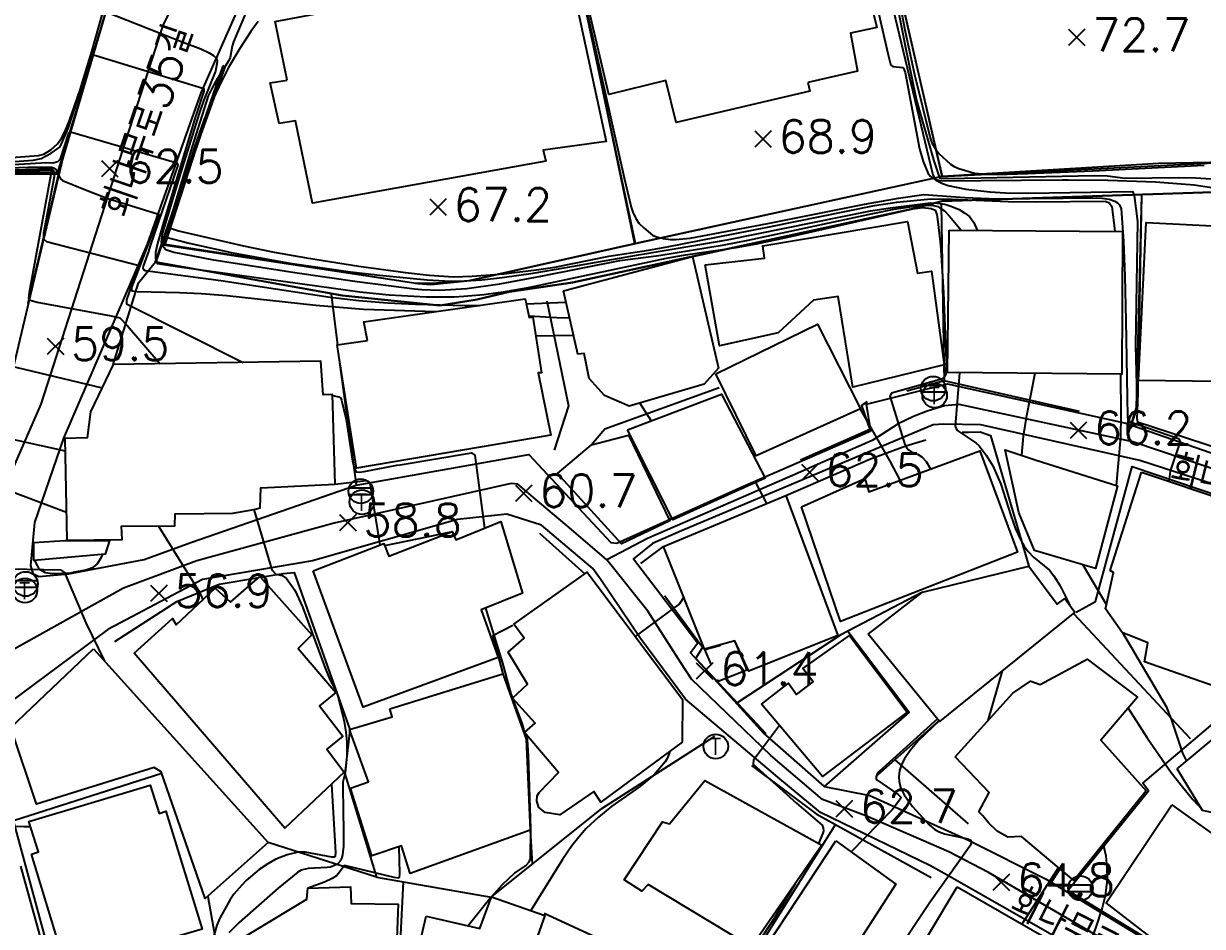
# Model space of a CAD drawing. Extents: x 199116 to 199565, y 548943 to 549516.
# Drawn here: x 199423.8 to 199495.7, y 549035.1 to 549090.2 of the extents above; entities that cross this region are included whole.
import ezdxf
from ezdxf.enums import TextEntityAlignment as Align

# ---------------------------------------------------------------- set-up
doc = ezdxf.new("R2010")
doc.units = 0
doc.header["$MEASUREMENT"] = 0
doc.linetypes.add('ANYANG3', pattern=[3, 2, -1])
for name, color, linetype in [('A0013114', 1, 'CONTINUOUS'), ('A0023210', 7, 'CONTINUOUS'), ('B0014112', 7, 'CONTINUOUS'), ('B0014116', 7, 'ANYANG3'), ('B0024121', 7, 'CONTINUOUS'), ('C0226232', 7, 'CONTINUOUS'), ('C0236241', 7, 'CONTINUOUS'), ('C0393323', 7, 'CONTINUOUS'), ('F0017111', 30, 'CONTINUOUS'), ('F0017114', 7, 'CONTINUOUS'), ('F0027132', 7, 'CONTINUOUS'), ('F0027217', 7, 'CONTINUOUS'), ('F0047224', 7, 'CONTINUOUS'), ('H0049111', 7, 'CONTINUOUS')]:
    doc.layers.add(name, color=color, linetype=linetype)
doc.styles.add('GHS', font='ROMANS', dxfattribs={"bigfont": 'NGSW.shx'})
doc.styles.add('HIST', font='romans.shx', dxfattribs={"bigfont": 'ngsw.shx'})

# ---------------------------------------------------------------- blocks, each defined once
blk = doc.blocks.new('F0027217')
at = {"layer": 'F0027217'}
for points in [[(0.5, 0.5), (-0.5, -0.5)], [(-0.5, 0.5), (0.5, -0.5)]]:
    blk.add_lwpolyline(points, dxfattribs=at)
blk = doc.blocks.new('C0236241')
at = {"layer": 'C0236241'}
blk.add_circle((0, 0), 0.75, dxfattribs=at)
at = {"layer": 'C0236241', "style": 'GHS'}
blk.add_text('T', height=1, dxfattribs=at).set_placement((-0.362, -0.524))
blk = doc.blocks.new('C0226232')
at = {"layer": 'C0226232'}
for points in [[(-0.72, 0.211), (0.72, 0.211)], [(-0.722, -0.202), (0.722, -0.202)]]:
    blk.add_lwpolyline(points, dxfattribs=at)
blk.add_circle((0, 0), 0.75, dxfattribs=at)

msp = doc.modelspace()

# ---------------------------------------------------------------- linework, layer by layer
at = {"layer": 'A0013114', "flags": 128}
for points in [[(199422.59, 549120.44), (199425.29, 549119.17), (199425.89, 549117.61), (199426.29, 549110.58), (199426.57, 549106.25), (199426.95, 549104.87), (199428.67, 549102.58), (199429.59, 549098.14), (199429.07, 549091.67), (199426.42, 549082.77), (199422.72, 549067.14)], [(199437.33, 549092.05), (199434.64, 549085.95), (199431.37, 549076.72), (199426.27, 549064.9), (199424.52, 549059.76), (199424.27, 549057.13), (199424.4, 549056.65), (199424.77, 549056.45), (199426.59, 549056.63), (199431.19, 549057.5), (199434.04, 549058.53), (199444.11, 549062.02), (199454.64, 549063.91), (199459.64, 549058.54), (199460, 549058.5), (199467.73, 549061.97), (199475.48, 549065.35), (199475.22, 549066.98), (199480.15, 549068.22), (199491.02, 549065.82), (199501.44, 549062.19)], [(199500.73, 549060.67), (199491.89, 549063.54), (199482.19, 549065.71), (199479.94, 549065.76), (199479.29, 549065.7), (199463.95, 549059.24), (199462.18, 549058.48), (199461.02, 549057.53), (199463.525, 549054.254), (199464.95, 549052.39), (199464.5, 549051.8), (199468.96, 549046.88), (199472.65, 549043.65), (199475.43, 549043.11), (199481.483, 549040.355), (199486.17, 549038), (199492.85, 549033.93)], [(199491.24, 549031.91), (199480.281, 549038.163), (199479.13, 549038.82), (199472.42, 549042.07), (199469.81, 549044.21), (199464.19, 549048.98), (199461.453, 549052.683), (199459.04, 549056.24), (199458.54, 549056.95), (199455.41, 549059.58), (199453.3, 549060.26), (199450.3, 549059.94), (199441.45, 549057.42), (199434.75, 549056.28), (199428.99, 549053.22), (199421.45, 549047.64)], [(199423.659, 549038.783), (199425.64, 549031.6)]]:
    msp.add_lwpolyline(points, dxfattribs=at)
at = {"layer": 'A0023210', "flags": 128}
for points in [[(199416.72, 549048.39), (199421.75, 549059.7), (199422.842, 549062.205), (199424.922, 549066.974), (199430.105, 549083.083), (199432.35, 549090.06), (199434.749, 549094.907), (199437.208, 549096.016), (199442.525, 549097.488), (199450.534, 549099.472), (199454.951, 549100.41), (199460.458, 549101.481), (199470.311, 549103.981), (199481.627, 549109.819), (199491.964, 549117.935)], [(199501.09, 549061.43), (199491.46, 549064.68), (199480.862, 549066.954), (199479.977, 549066.86), (199478.918, 549066.539), (199478.083, 549066.219), (199477.152, 549065.77), (199476.111, 549065.104), (199475.56, 549064.75), (199470.719, 549062.627), (199465.865, 549060.497), (199461.869, 549058.777), (199459.4, 549057.48)], [(199492.65, 549032.57), (199488.103, 549035.226), (199482.65, 549038.41), (199480.23, 549039.67), (199475.187, 549041.863), (199472.54, 549042.86), (199469.39, 549045.55), (199464.55, 549050.2), (199463.914, 549051.194), (199461.9, 549054.34), (199459.4, 549057.48), (199457.233, 549059.32), (199455.047, 549061.176), (199453.97, 549062.09), (199453.561, 549062.129), (199442.78, 549059.72), (199434.4, 549057.41), (199429.94, 549055.74), (199416.72, 549048.39)]]:
    msp.add_lwpolyline(points, dxfattribs=at)
at = {"layer": 'B0014112', "flags": 128}
for points in [[(199471.637, 549086.583), (199471.769, 549086.069), (199463.624, 549084.149), (199462.983, 549086.715), (199459.521, 549085.849), (199456.815, 549097.391), (199461.5, 549098.49), (199461.758, 549097.385), (199473.376, 549100.109), (199475.847, 549089.948), (199474.242, 549089.609), (199474.664, 549087.272)], [(199439.916, 549086.738), (199439.179, 549090.312), (199451.266, 549092.618), (199450.66, 549096.335), (199456.281, 549097.222), (199459.355, 549082.983), (199455.524, 549082.47), (199455.676, 549081.797), (199441.464, 549079.236), (199440.428, 549084.258), (199439.425, 549084.09), (199438.869, 549086.563)], [(199444.815, 549070.846), (199444.582, 549072.002), (199454.413, 549073.392), (199454.656, 549072.248), (199454.88, 549072.28), (199455.42, 549068.89), (199455.22, 549068.89), (199455.98, 549065.07), (199444.14, 549063.07), (199442.95, 549070.58)], [(199485.569, 549063.563), (199490.511, 549061.983), (199489.17, 549056.941), (199485.469, 549058.043), (199484.508, 549060.365), (199483.671, 549064.189)], [(199424.32, 549039.53), (199424.745, 549039.665), (199424.176, 549041.507), (199431.571, 549043.722), (199432.113, 549042.01), (199432.52, 549042.14), (199434.73, 549034.95), (199431.17, 549033.91), (199431.27, 549033.46), (199426.61, 549032.03)], [(199468.215, 549033.866), (199461.917, 549037.677), (199461.537, 549037.264), (199460.449, 549037.949), (199462.779, 549041.505), (199463.211, 549041.383), (199465.372, 549044.012), (199472.492, 549040.062)], [(199493.84, 549042.53), (199501.51, 549037.05), (199500.98, 549036.32), (199503.69, 549034.56), (199502.61, 549033.09), (199501.87, 549033.43), (199499.83, 549030.41), (199496.95, 549032.07), (199496.43, 549031.46), (199489.83, 549036.55)], [(199473.36, 549040.34), (199477, 549037.7), (199473.129, 549031.677), (199474.633, 549030.862), (199473.036, 549028.155), (199471.46, 549029.08), (199467.5, 549031.45)]]:
    msp.add_lwpolyline(points, close=True, dxfattribs=at)
for points in [[(199465.38, 549075.47), (199469, 549075.88), (199468.9, 549076.63), (199477.72, 549078.12), (199478.34, 549074.97), (199479.19, 549075.09), (199479.96, 549069.37), (199474.39, 549068.01), (199473.5, 549073.54), (199472, 549073.31), (199469.83, 549071.33), (199466.27, 549070.53), (199465.38, 549075.47)], [(199480.26, 549077.59), (199490.82, 549077.51), (199490.78, 549068.81), (199480.15, 549068.9), (199480.26, 549077.59)], [(199491.8, 549068.41), (199492.26, 549078.05), (199503.2, 549077.5), (199503.26, 549074.47), (199506.16, 549074.12), (199505.82, 549067.41), (199501.97, 549067.87), (199501.72, 549067.33), (199500.27, 549067.3), (199499.79, 549067.04), (199498.98, 549067.02), (199498.63, 549067.23), (199498.48, 549067.36), (199496.75, 549067.4), (199496.74, 549068.36), (199491.8, 549068.41)], [(199456.75, 549073.88), (199464.62, 549075.97), (199466.2, 549069.17), (199465.32, 549068.2), (199460.76, 549066.84), (199459.25, 549067.5), (199458.32, 549068.53), (199458.02, 549070.06), (199457.62, 549070.03), (199456.75, 549073.88)], [(199466.04, 549068.82), (199472.24, 549071.84), (199474.85, 549066.68), (199468.5, 549063.81), (199466.04, 549068.82)], [(199429.31, 549069.39), (199427.93, 549066.51), (199427.73, 549064.91), (199426.36, 549064.87), (199426.49, 549058.68), (199429.85, 549058.71), (199429.81, 549059.53), (199433.06, 549059.54), (199433.09, 549060.28), (199436.6, 549060.32), (199437.87, 549060.55), (199438.27, 549060.64), (199438.31, 549061.86), (199442.84, 549062.1), (199442.67, 549067.55), (199442.1, 549067.54), (199441.96, 549069.6), (199429.31, 549069.39)], [(199460.65, 549065.4), (199466.39, 549067.59), (199469.04, 549062.46), (199463.41, 549059.91), (199460.65, 549065.4)], [(199456.38, 549062.75), (199458.47, 549064.48), (199460.71, 549065.07), (199463.24, 549059.86), (199460.29, 549058.46), (199456.38, 549062.75)], [(199471.25, 549060.71), (199475.12, 549062.43), (199475.37, 549061.63), (199482.12, 549064.13), (199484.43, 549057.95), (199473.63, 549053.71), (199471.25, 549060.71)], [(199491.99, 549062.83), (199502.98, 549059.14), (199502.14, 549056.38), (199501.25, 549056.42), (199500.19, 549052.59), (199497.38, 549050.51), (199496.65, 549050.72), (199496.41, 549049.77), (199492.17, 549051.26), (199492.36, 549052.42), (199490.8, 549053.05), (199489.79, 549054.49), (199490.27, 549056.71), (199490.07, 549056.83), (199491.99, 549062.83)], [(199462.85, 549058.29), (199470.31, 549061.4), (199473.47, 549052.87), (199468.04, 549050.68), (199467.2, 549052.54), (199465.34, 549052.02), (199462.85, 549058.29)], [(199441.5, 549056.8), (199445.81, 549058.48), (199446.1, 549057.7), (199449.96, 549059.21), (199450.19, 549058.7), (199452.94, 549059.82), (199454.25, 549055.44), (199451.74, 549054.42), (199452.78, 549051.51), (199444.54, 549048.49), (199441.5, 549056.8)], [(199453.72, 549053.56), (199458.2, 549056.72), (199464, 549048.95), (199463.99, 549046.36), (199459.03, 549042.7), (199458.61, 549043.34), (199456.54, 549041.92), (199455.63, 549042.06), (199455.25, 549042.36), (199455.12, 549042.75), (199455.14, 549043.08), (199455.27, 549043.28), (199456.45, 549044.5), (199454.38, 549046.95), (199455.02, 549047.52), (199453.64, 549049.04), (199454.55, 549049.9), (199453.38, 549051.85), (199454.36, 549052.7), (199453.72, 549053.56)], [(199475.33, 549052.95), (199478.63, 549055.51), (199485.11, 549057.08), (199486.84, 549054.77), (199487.31, 549055.12), (199487.92, 549054.29), (199479.68, 549047.61), (199475.33, 549052.95)], [(199438.25, 549056.45), (199441.41, 549052.91), (199440.58, 549052.07), (199442.87, 549049.38), (199441.89, 549048.57), (199443.3, 549046.73), (199442.33, 549045.92), (199443.38, 549044.52), (199439.76, 549041.11), (199430.58, 549051.78), (199432.93, 549053.9), (199433.15, 549053.51), (199435.53, 549055.74), (199436.45, 549054.89), (199438.25, 549056.45)], [(199494.16, 549044.73), (199506.09, 549054.67), (199508.73, 549051.32), (199506.05, 549049.23), (199506.7, 549048.24), (199506.79, 549046.72), (199501.82, 549042.95), (199501.69, 549043.14), (199499.38, 549041.4), (199495.7, 549042.19), (199494.16, 549044.73)], [(199468.83, 549048.67), (199470.46, 549049.96), (199470.96, 549049.27), (199471.97, 549050.03), (199471.34, 549050.85), (199474.19, 549052.86), (199477.71, 549048.18), (199472.53, 549044.27), (199468.83, 549048.67)], [(199428.11, 549052.04), (199438.75, 549040.24), (199434.92, 549036.81), (199432.24, 549044.54), (199431.8, 549044.8), (199424.63, 549042.57), (199423.07, 549047.24), (199428.11, 549052.04)], [(199480.63, 549045.45), (199484.14, 549049.35), (199485.21, 549050.08), (199485.24, 549050.08), (199485.81, 549049.88), (199488.68, 549051.41), (199491.73, 549049.09), (199489.5, 549046.47), (199492.27, 549043.39), (199487.86, 549037.91), (199484.67, 549040.6), (199483.83, 549040.57), (199483.18, 549040.93), (199482.66, 549041.44), (199482.31, 549041.87), (199482.06, 549042.11), (199482.7, 549043.28), (199480.63, 549045.45)], [(199446.16, 549048.38), (199453.06, 549050.52), (199454.47, 549046.53), (199454.72, 549040.98), (199447.4, 549038.35), (199446.87, 549040.03), (199445.07, 549039.43), (199443.78, 549043.55), (199444.87, 549043.93), (199443.72, 549047.12), (199446.31, 549047.89), (199446.16, 549048.38)], [(199435.83, 549033.58), (199441.11, 549036.78), (199441.17, 549037.45), (199443.77, 549037.53), (199443.81, 549036.52), (199446.68, 549036.47), (199446.35, 549028.09), (199436.23, 549028.96), (199435.79, 549030.71), (199435.83, 549033.58)], [(199480.74, 549037.53), (199491.88, 549031.13), (199488.11, 549024.85), (199487.25, 549025.25), (199486.67, 549024.18), (199480.93, 549027.39), (199480.47, 549026.59), (199475.82, 549029.27), (199480.74, 549037.53)], [(199448.39, 549035.75), (199451.65, 549034.99), (199452.36, 549036.92), (199455.61, 549035.78), (199452.3, 549026.45), (199448.28, 549027.91), (199448.79, 549029.57), (199447.06, 549030.06), (199448.39, 549035.75)]]:
    msp.add_lwpolyline(points, dxfattribs=at)
at = {"layer": 'B0014116', "flags": 128}
msp.add_lwpolyline([(199467.926, 549050.744), (199466.191, 549050.06), (199465.362, 549052.012), (199467.19, 549052.498)], close=True, dxfattribs=at)
at = {"layer": 'B0024121', "flags": 128}
for points in [[(199498.63, 549083.18), (199497.48, 549082), (199497.2, 549081.74), (199493.03, 549081.65), (199479.84, 549080.86), (199474.96, 549102.27), (199484.83, 549107.82), (199493.88, 549112.04), (199500.22, 549109.61)], [(199479.84, 549080.86), (199461.15, 549076.78), (199456.735, 549097.556), (199471.39, 549100.95)], [(199429.04, 549091.52), (199425.91, 549081.1), (199410.71, 549080.99), (199404.11, 549079.58)], [(199435.991, 549087.597), (199431.873, 549075.644), (199431.885, 549075.642), (199443.257, 549073.6), (199449.211, 549072.99), (199451.494, 549073.36), (199453.454, 549073.82), (199457.314, 549074.4), (199477.945, 549078.871), (199479.833, 549079.36), (199496.331, 549079.9), (199497.011, 549079.98), (199498.037, 549079.94), (199498.835, 549079.751)], [(199461.15, 549076.78), (199450.98, 549074.5), (199449.66, 549074.4), (199449.03, 549074.35), (199448.32, 549074.33), (199447.75, 549074.34), (199432.48, 549076.71), (199434.59, 549083.24), (199436.08, 549087.64)], [(199425.97, 549081.02), (199424.11, 549073.11)], [(199491.99, 549079.72), (199491.73, 549066.85), (199491.36, 549065.7)], [(199479.78, 549079.13), (199479.94, 549069.52)], [(199429.31, 549069.39), (199430.85, 549074.38), (199431.885, 549075.642)], [(199442.596, 549073.664), (199442.97, 549070.583)], [(199455.74, 549073.28), (199457.05, 549066.87), (199456.19, 549064.17)], [(199443.09, 549069.67), (199444.12, 549062.06)], [(199479.94, 549069.365), (199479.96, 549068.39), (199477.68, 549067.76)], [(199488.2, 549066.53), (199479.96, 549068.39)], [(199466.24, 549067.96), (199459.27, 549065.45), (199458.47, 549064.48)], [(199475.26, 549067.12), (199474.92, 549066.89), (199475.43, 549065.42), (199471.19, 549063.55)], [(199481.06, 549065.26), (199481.43, 549065.26), (199482.14, 549065.28), (199482.78, 549065.05), (199485.11, 549057.08)], [(199470.31, 549061.4), (199475.46, 549063.63), (199477.61, 549064.42), (199478.83, 549064.8)], [(199487.995, 549054.277), (199489.187, 549054.935), (199491.41, 549063.17), (199500.97, 549059.94)], [(199445.86, 549058.35), (199449.908, 549059.19)], [(199455.3, 549059.11), (199458.047, 549056.612)], [(199494.648, 549032.834), (199492.904, 549034.014), (199487.502, 549037.306), (199492.401, 549043.394), (199492.065, 549043.845), (199501.68, 549052.01), (199503.33, 549058.79)], [(199461.47, 549057.25), (199462.85, 549058.29)], [(199438.285, 549056.411), (199439.67, 549056.64), (199440.33, 549056.71), (199443.74, 549047.13)], [(199429.41, 549052.5), (199433.18, 549054.93), (199435.77, 549056), (199438.19, 549056.4)], [(199469.1, 549046.87), (199464.82, 549051.45), (199465.22, 549052.13), (199462.92, 549055.29)], [(199478.63, 549055.51), (199473.66, 549052.9), (199467.333, 549048.761)], [(199487.869, 549054.174), (199494.942, 549046.57)], [(199453.67, 549053.48), (199452.45, 549052.84), (199453.06, 549050.52)], [(199474.08, 549053.12), (199477.83, 549048.18), (199472.65, 549043.66), (199470.36, 549045.67)], [(199475.92, 549044.37), (199479.64, 549047.65)], [(199443.73, 549047.09), (199443.42, 549044.42), (199445.35, 549038.13), (199438.75, 549040.24)], [(199452.36, 549036.92), (199459.09, 549042.3), (199465.97, 549046.72)], [(199481.438, 549041.368), (199476.96, 549045.287)], [(199425.16, 549034.45), (199423.23, 549041.57), (199432.268, 549044.459)], [(199468.22, 549044.93), (199472.16, 549041.99), (199479.16, 549038.09)], [(199454.72, 549040.98), (199454.85, 549038.91)], [(199473.302, 549041.319), (199466.73, 549030.76), (199455.58, 549035.9)], [(199445.35, 549038.13), (199452.34, 549036.9), (199452.355, 549036.908)], [(199446.99, 549037.84), (199446.47, 549027.8)], [(199435.08, 549036.95), (199435.6, 549033.98)]]:
    msp.add_lwpolyline(points, dxfattribs=at)
at = {"layer": 'C0393323', "flags": 128}
msp.add_lwpolyline([(199429.09, 549058.66), (199428.81, 549057.82), (199424.47, 549057.43), (199424.48, 549058.54), (199426.36, 549058.66), (199429.09, 549058.66)], dxfattribs=at)
at = {"layer": 'F0017111', "flags": 128}
for points, elevation in [([(199473.91, 549099.81), (199476.54, 549088.27), (199476.68, 549087.71), (199476.74, 549087.63), (199476.83, 549087.57), (199477.44, 549087.51), (199477.48, 549087.46), (199477.57, 549087.19), (199478.45, 549082.54), (199478.67, 549081.78), (199478.97, 549081.08), (199479.11, 549080.88), (199479.44, 549080.64), (199479.85, 549080.42), (199480.19, 549080.3), (199481.28, 549080.08), (199482.74, 549079.92), (199483.7, 549079.87), (199485.1, 549079.85), (199491.44, 549079.95), (199491.54, 549079.69), (199491.74, 549078.11), (199491.62, 549070.55), (199491.72, 549066.52), (199491.7, 549066.12), (199491.74, 549065.89), (199497.84, 549063.9)], 69), ([(199476.1, 549096.39), (199477.59, 549088.72), (199478.27, 549085.49), (199479.31, 549081.87), (199479.67, 549080.77), (199479.79, 549080.74), (199481.19, 549080.76), (199489.12, 549080.91), (199489.92, 549080.89), (199490.98, 549080.75), (199494.25, 549080.8), (199495.28, 549080.77), (199496.24, 549080.71)], 71), ([(199476.51, 549095.31), (199477.57, 549089.71), (199478.14, 549087.07), (199479.11, 549083.21), (199479.21, 549082.92), (199479.42, 549082.54), (199479.64, 549082.26), (199480.35, 549081.61), (199480.56, 549081.47), (199480.84, 549081.34), (199481.8, 549081.07), (199482.56, 549080.99), (199483.18, 549080.98), (199485.03, 549081.04), (199489.01, 549081.21), (199495.81, 549081.55)], 72), ([(199437.38, 549090.8), (199436.64, 549089.08), (199436.55, 549088.81), (199436.43, 549088.11), (199436.36, 549087.93), (199435.56, 549086.68), (199435.31, 549086.23), (199435.1, 549085.77), (199434.13, 549082.68), (199432.58, 549077.56), (199432.52, 549077.26), (199432.54, 549077.15), (199433.85, 549076.81), (199436.49, 549076.22), (199440.08, 549075.58), (199443.78, 549075.04), (199445.75, 549074.81), (199448.44, 549074.56), (199449.5, 549074.49), (199450.4, 549074.48), (199451.77, 549074.55), (199453.01, 549074.69), (199454.9, 549074.96), (199456.79, 549075.28), (199461.33, 549076.08), (199464.95, 549076.68), (199466.73, 549077), (199475.47, 549078.76), (199476.68, 549078.95), (199479.12, 549079.25), (199479.55, 549079.24), (199479.99, 549079.17), (199480.43, 549079.03), (199480.86, 549078.84), (199481.22, 549078.63), (199481.5, 549078.41), (199481.76, 549078.06), (199481.97, 549077.58)], 66), ([(199458.17, 549090.94), (199460.45, 549080.78), (199460.87, 549078.99), (199460.97, 549078.69), (199461.16, 549078.3), (199461.35, 549078.02), (199461.67, 549077.7), (199462.17, 549077.28), (199462.42, 549077.18), (199462.83, 549077.08), (199463.27, 549077.01), (199463.59, 549077.01), (199464.48, 549077.1), (199469.2, 549077.99), (199475.09, 549079.16), (199477.18, 549079.54), (199478.71, 549079.76), (199481.22, 549079.57), (199483.16, 549079.5), (199489.23, 549079.56), (199489.58, 549079.54), (199490.01, 549079.47), (199490.36, 549079.36), (199490.53, 549079.25), (199490.65, 549079.12), (199490.74, 549078.89), (199490.88, 549076.91), (199490.96, 549074.77), (199491.03, 549072.06), (199491.04, 549070.95), (199491.13, 549066.2), (199491.17, 549065.93), (199494.23, 549064.88), (199494.34, 549064.69), (199493.74, 549062.89), (199493.66, 549062.39), (199493.639, 549062.276)], 68), ([(199438.14, 549090.32), (199437.7, 549089.71), (199437.02, 549088.67), (199436.34, 549087.51), (199435.74, 549086.33), (199435.17, 549085.12), (199434.84, 549084.3), (199434.25, 549082.61), (199432.79, 549077.82), (199432.8, 549077.7), (199433.28, 549077.54), (199437.25, 549076.63), (199439.11, 549076.25), (199441.09, 549075.89), (199444.28, 549075.39), (199447.13, 549075), (199448.57, 549074.84), (199450.05, 549074.74), (199451.19, 549074.77), (199453.11, 549074.92), (199455.26, 549075.18), (199456.23, 549075.33), (199459.52, 549076), (199461.93, 549076.36), (199463.08, 549076.57), (199469.18, 549077.77), (199475.71, 549079.09), (199477.08, 549079.3), (199478.93, 549079.48), (199479.91, 549079.49), (199483.86, 549079.33), (199485.53, 549079.31), (199489.77, 549079.35), (199489.94, 549079.3), (199490.04, 549079.22), (199490.18, 549079.03), (199490.36, 549077.513)], 67), ([(199417.6, 549081.36), (199424.43, 549081.86), (199424.91, 549081.96), (199425.53, 549082.27), (199426.08, 549082.67), (199426.56, 549083.79), (199427.97, 549088.1), (199428.07, 549088.25), (199428.25, 549088.23), (199434.84, 549086.23), (199434.84, 549086.07), (199434.33, 549084.51), (199432.38, 549078.05), (199432.01, 549076.78), (199431.88, 549076.22), (199431.89, 549075.86), (199431.98, 549075.56), (199433.35, 549075.35), (199441.71, 549074.18), (199444.34, 549073.83), (199446.13, 549073.63), (199448.39, 549073.51), (199450.08, 549073.52), (199450.67, 549073.55), (199451.89, 549073.66), (199453.21, 549073.84), (199454.63, 549074.08), (199463.04, 549075.87), (199464.19, 549076.08), (199467.28, 549076.52), (199468.51, 549076.75), (199470.61, 549077.2), (199478.04, 549078.88), (199478.66, 549078.97), (199479.16, 549078.9), (199479.4, 549078.8), (199479.5, 549078.54), (199479.6, 549077.93), (199479.73, 549076.68), (199479.92, 549073.79), (199480.07, 549069.64), (199480.05, 549068.82), (199479.99, 549068.67), (199479.89, 549068.54), (199479.8, 549068.49), (199476.74, 549067.64), (199476.65, 549067.46), (199477.55, 549064.51), (199477.66, 549064.32), (199477.78, 549064.18), (199477.92, 549064.09), (199478.38, 549063.91), (199478.59, 549063.76), (199478.85, 549063.47), (199479.121, 549063.019)], 64), ([(199416.39, 549081.19), (199425.27, 549081.71), (199425.62, 549081.7), (199425.94, 549081.77), (199426.09, 549081.94), (199426.6, 549083.5), (199426.71, 549083.59), (199433.19, 549081.69), (199433.24, 549081.55), (199431.56, 549076.63), (199431.46, 549076.28), (199431.14, 549075.39), (199431.12, 549075.27), (199431.15, 549075.18), (199431.26, 549075.12), (199435.86, 549074.51), (199442.53, 549073.5), (199444.28, 549073.3), (199446.03, 549073.16), (199447.73, 549073.06), (199450.76, 549072.98), (199451.625, 549072.998)], 63), ([(199404.093, 549079.9), (199410.8, 549080.96), (199413.32, 549080.99), (199422.44, 549081.37), (199424.11, 549081.42), (199425.56, 549081.42), (199425.72, 549081.37), (199425.81, 549081.29), (199426.09, 549080.72), (199426.21, 549080.61), (199427.61, 549080.04), (199428.99, 549079.52), (199432.07, 549078.56), (199432.11, 549078.48), (199430.43, 549074.09), (199430.42, 549073.95), (199430.44, 549073.89), (199430.76, 549073.84), (199433.35, 549073.79), (199434.68, 549073.73), (199436.23, 549073.6), (199441.65, 549073.01), (199444.56, 549072.77), (199448.962, 549072.622)], 62), ([(199420.18, 549081.19), (199425.46, 549081.32), (199425.58, 549081.3), (199425.65, 549081.25), (199425.7, 549081.07), (199425.7, 549080.83), (199425.06, 549077.4), (199425.05, 549077.05), (199425.25, 549076.9), (199430.8, 549075.45), (199430.83, 549075.38), (199430.12, 549073.33), (199430.12, 549073.1), (199437.227, 549069.521)], 61), ([(199454.477, 549073.092), (199456.906, 549073.19)], 63), ([(199454.632, 549072.358), (199456.34, 549072.25), (199457.123, 549072.23)], 62), ([(199455.062, 549071.14), (199457.362, 549071.17)], 61), ([(199422.94, 549069.32), (199428.63, 549067.97)], 59), ([(199485.49, 549068.85), (199484.95, 549066.15), (199484.78, 549065.02), (199484.671, 549063.859)], 66), ([(199490.7, 549068.81), (199490.72, 549066.33), (199490.7, 549064.96), (199490.438, 549062.006)], 67), ([(199461.4, 549067.03), (199462.09, 549065.95)], 61), ([(199474.83, 549066.67), (199476.64, 549063.5), (199477.26, 549062.33)], 63), ([(199421.49, 549065.2), (199426.376, 549064.131)], 58), ([(199420.83, 549062.5), (199426.454, 549060.378)], 57), ([(199442.84, 549062.1), (199444.73, 549062.31), (199444.84, 549062.27), (199444.95, 549062.16), (199445.56, 549058.382)], 59), ([(199468.45, 549062.19), (199469.13, 549060.91)], 62), ([(199437.87, 549060.55), (199438.98, 549056.87), (199439.23, 549056.61), (199439.61, 549056.53), (199439.88, 549056.33), (199440.38, 549055.62), (199440.85, 549054.61), (199442.21, 549050.92), (199442.52, 549050.18), (199442.91, 549049.42), (199442.99, 549049.17), (199443.38, 549047.62), (199443.49, 549046.97), (199443.55, 549046.36), (199443.55, 549045.5), (199443.44, 549044.48), (199443.31, 549043.92), (199443.3, 549043.56), (199443.35, 549040.88), (199443.34, 549040.02), (199443.28, 549039.49), (199443.22, 549039.21), (199443.15, 549039.09), (199442.98, 549038.92), (199442.55, 549038.74), (199442.35, 549038.7), (199441.19, 549038.64), (199440.77, 549038.54), (199440.57, 549038.43), (199439.36, 549037.45), (199436.98, 549035.36), (199436.35, 549034.73)], 58), ([(199432.072, 549059.537), (199434.57, 549055.51), (199434.781, 549055.038)], 57), ([(199422, 549056.94), (199426.1, 549056.86), (199426.33, 549056.71), (199427.63, 549053.64), (199428.773, 549051.305)], 56), ([(199488.412, 549057.166), (199489.84, 549054.73)], 67), ([(199464.08, 549055.19), (199463.83, 549054.79), (199461.13, 549052.8)], 61), ([(199490.82, 549053.04), (199493.49, 549048.52), (199493.8, 549047.75), (199494.33, 549046.11), (199494.49, 549045.68), (199494.72, 549045.2)], 67), ([(199491.17, 549048.43), (199492.33, 549046.61), (199493.8, 549044.51), (199494.49, 549043.62), (199495.11, 549042.86), (199495.653, 549042.268)], 68), ([(199469.92, 549047.37), (199468.34, 549045.25), (199468.32, 549045.01), (199470.95, 549042.64), (199472.52, 549041.29), (199472.58, 549041.13), (199472.6, 549040.95), (199472.57, 549040.81), (199472.301, 549040.168)], 62), ([(199479.55, 549047.77), (199476, 549044.56), (199475.88, 549044.42), (199475.82, 549044.25), (199475.82, 549044.11), (199475.85, 549044.06), (199477.15, 549043.17), (199477.32, 549043.01), (199477.3, 549042.89), (199476.78, 549042.23), (199474.287, 549039.667)], 63), ([(199479.649, 549047.649), (199478.39, 549046.45), (199477.88, 549045.85), (199477.54, 549045.34), (199477.37, 549045.04), (199477.23, 549044.62), (199477.2, 549044.24), (199477.21, 549043.98), (199477.3, 549043.59), (199477.51, 549043.15), (199478.03, 549042.44), (199479.05, 549041.32), (199479.39, 549041.03), (199479.65, 549040.89), (199479.97, 549040.77), (199481.4, 549040.45), (199481.58, 549040.38), (199481.61, 549040.22), (199481.56, 549040.08), (199481.38, 549039.8), (199479.08, 549036.57), (199476.7, 549032.99)], 64), ([(199463.26, 549045.82), (199463.08, 549045.36), (199462.95, 549045.15), (199462.27, 549044.36), (199461.39, 549043.64), (199459.69, 549042.46), (199458.89, 549041.79), (199458.14, 549041.08), (199457.69, 549040.57), (199457.27, 549040.04), (199456.69, 549039.19), (199454.76, 549036.08)], 61), ([(199442.62, 549043.8), (199442.86, 549039.62), (199442.84, 549039.4), (199442.82, 549039.37), (199442.77, 549039.35), (199442.63, 549039.34), (199441.01, 549039.64), (199440.59, 549039.64), (199439.92, 549039.49), (199439.22, 549039.22), (199438.73, 549038.94), (199438.21, 549038.58), (199437.41, 549037.91), (199437.15, 549037.64), (199436.67, 549037.09), (199436.41, 549036.72), (199435.81, 549035.62), (199435.63, 549035.2), (199435.43, 549034.49)], 57), ([(199489.651, 549040.136), (199489.81, 549039.42), (199489.87, 549038.69), (199489.89, 549037.97), (199489.76, 549036.99), (199489.59, 549036.26), (199489.18, 549035), (199488.94, 549034.38), (199488.64, 549033.75), (199488.279, 549033.199)], 66), ([(199446.71, 549039.977), (199446.76, 549038.35), (199446.74, 549038.09), (199446.69, 549038.06), (199446.43, 549038.09), (199443.4, 549038.84), (199443.02, 549038.32), (199442.91, 549038.21), (199442.65, 549038.04), (199442.18, 549037.81), (199441.17, 549037.45)], 59), ([(199470.874, 549037.719), (199470.37, 549036.85), (199469.48, 549035.41), (199466.38, 549030.74), (199466.14, 549030.33), (199466.17, 549030.28), (199466.91, 549029.84), (199467.15, 549029.62), (199467.38, 549029.38), (199467.6, 549029.07), (199467.65, 549028.9), (199467.62, 549028.79), (199467.13, 549027.44), (199465.821, 549024.196)], 62)]:
    msp.add_lwpolyline(points, dxfattribs=dict(at, elevation=elevation))
at = {"layer": 'F0017114', "flags": 128}
for points, elevation in [([(199476.48, 549092.58), (199479.26, 549080.96), (199479.4, 549080.7), (199479.74, 549080.59), (199487.15, 549080.65), (199487.52, 549080.65), (199489.94, 549080.63), (199492.83, 549080.53), (199495.19, 549080.34), (199496.28, 549080.19)], 70), ([(199421.2, 549081.87), (199424.75, 549082.13), (199425.07, 549082.22), (199425.51, 549082.49), (199425.91, 549082.85), (199426.15, 549083.19), (199426.36, 549083.58), (199426.65, 549084.27), (199427.3, 549086.14), (199428, 549088.49), (199428.68, 549090.86)], 65), ([(199428.81, 549090.93), (199433.62, 549089.03), (199434.65, 549088.64), (199435.15, 549088.4), (199435.42, 549088.23), (199435.62, 549088.04), (199435.64, 549087.86), (199435.54, 549087.28), (199434.82, 549085.47), (199434.53, 549084.64), (199433.33, 549080.8), (199432.3, 549077.35), (199432.23, 549076.88), (199432.29, 549076.67), (199432.52, 549076.4), (199433.01, 549076.25), (199435.32, 549075.8), (199440.37, 549075.01), (199444.18, 549074.45), (199447.67, 549074), (199448.11, 549073.96), (199449.2, 549073.93), (199450.87, 549074.03), (199452.88, 549074.31), (199455.37, 549074.77), (199460.19, 549075.73), (199462.56, 549076.04), (199466.54, 549076.69), (199468, 549076.97), (199475.6, 549078.61), (199476.91, 549078.87), (199478.41, 549079.08), (199478.96, 549079.11), (199479.3, 549079.09), (199479.56, 549079.03), (199479.69, 549078.95), (199479.97, 549078.76), (199480.29, 549078.44), (199480.986, 549077.584)], 65), ([(199419.67, 549081.07), (199425.51, 549081.24), (199425.55, 549081.21), (199424.18, 549073.79), (199424.15, 549073.44), (199424.25, 549073.32), (199424.68, 549073.2), (199429.18, 549072.36), (199429.71, 549072.23), (199430.17, 549071.75), (199432.162, 549069.437)], 60), ([(199480.9, 549068.89), (199480.62, 549065.62), (199480.73, 549065.39), (199481.88, 549064.62), (199482.09, 549064.43), (199482.52, 549063.86), (199482.93, 549063.2), (199483.41, 549062.09), (199484.01, 549060.17), (199484.31, 549059.37), (199484.63, 549058.67), (199484.84, 549058.3), (199485.07, 549057.99), (199485.409, 549057.641), (199486.37, 549056.85), (199486.65, 549056.5), (199487.02, 549055.89), (199487.607, 549054.716)], 65), ([(199442.672, 549067.5), (199443.07, 549067.41), (199443.18, 549067.34), (199443.23, 549067.21), (199443.5, 549066.04), (199443.89, 549063.5), (199443.99, 549063.09), (199444.12, 549062.85), (199444.3, 549062.82), (199444.6, 549062.86), (199446.59, 549063.25), (199446.79, 549063.28), (199451.14, 549064), (199451.35, 549063.85), (199451.94, 549059.413)], 60), ([(199452.001, 549054.526), (199453.04, 549051.18), (199453.55, 549049.3), (199453.64, 549049.04)], 60), ([(199483.499, 549050.706), (199482.627, 549047.669)], 65), ([(199453.651, 549049.028), (199454.28, 549047.36), (199454.38, 549046.91), (199454.54, 549046.51), (199454.61, 549045.54), (199454.75, 549041.06), (199454.73, 549039.26), (199454.64, 549039.04), (199454.48, 549038.85), (199453.79, 549038.39), (199452.99, 549037.64), (199452.368, 549036.917)], 60), ([(199421.36, 549041.3), (199423.87, 549041.21), (199424.27, 549041.204)], 55), ([(199486.917, 549038.705), (199484.69, 549035.261)], 65), ([(199452.355, 549036.905), (199452.16, 549036.68), (199450.94, 549035.16)], 60)]:
    msp.add_lwpolyline(points, dxfattribs=dict(at, elevation=elevation))
at = {"layer": 'F0047224', "flags": 128}
for points in [[(199482.59, 549106.56), (199474.89, 549102.31), (199479.84, 549080.86)], [(199460.02, 549098.22), (199456.77, 549097.488), (199461.09, 549076.77)], [(199408.429, 549092.777), (199404.53, 549080.67), (199403.96, 549079.48), (199410.74, 549080.93), (199425.97, 549081.02), (199429.1, 549091.7)], [(199436.01, 549087.59), (199431.9, 549075.66), (199443.26, 549073.62), (199449.21, 549073.01), (199451.49, 549073.38), (199453.45, 549073.84), (199457.31, 549074.42), (199477.94, 549078.89), (199479.83, 549079.38), (199496.33, 549079.92), (199497.01, 549080), (199498.04, 549079.96), (199498.84, 549079.77)], [(199436.11, 549087.52), (199434.64, 549083.44), (199432.38, 549076.68), (199447.9, 549074.33), (199448.67, 549074.26), (199451.06, 549074.51), (199461.15, 549076.78), (199479.77, 549080.86), (199497.2, 549081.74), (199498.63, 549083.18)], [(199491.99, 549079.7), (199491.65, 549066.77), (199491.34, 549065.71)], [(199424.52, 549057.43), (199424.67, 549057.12), (199424.78, 549056.93), (199425.16, 549056.71), (199425.62, 549056.65), (199426.17, 549056.66), (199426.73, 549056.69), (199426.96, 549056.74), (199427.65, 549056.87), (199428.11, 549057.03), (199428.34, 549057.22), (199428.5, 549057.48), (199428.62, 549057.67), (199428.67, 549057.81)]]:
    msp.add_lwpolyline(points, dxfattribs=at)

# ---------------------------------------------------------------- block references
at = {"layer": 'C0226232'}
for p in [(199479.284, 549067.917), (199444.4, 549061.66), (199423.964, 549056.002), (199488.26, 549037.45)]:
    msp.add_blockref('C0226232', p, dxfattribs=at)
at = {"layer": 'C0236241'}
for p in [(199479.375, 549067.502), (199444.469, 549060.996), (199423.927, 549055.606), (199466.035, 549046.097)]:
    msp.add_blockref('C0236241', p, dxfattribs=at)
at = {"layer": 'F0027217'}
for p in [(199488.03, 549089.35, 72.68), (199468.91, 549083.15, 68.93), (199429.1, 549081.33, 62.49), (199449.11, 549078.99, 67.18), (199425.79, 549070.5, 59.45), (199488.14, 549065.37, 66.19), (199471.76, 549062.81, 62.51), (199454.32, 549061.54, 60.68), (199443.61, 549059.75, 58.84), (199432.09, 549055.44, 56.9), (199465.35, 549050.69, 61.41), (199473.86, 549042.29, 62.65), (199483.43, 549037.81, 64.84)]:
    msp.add_blockref('F0027217', p, dxfattribs=at)

# ---------------------------------------------------------------- texts
at = {"layer": 'F0027132', "style": 'HIST'}
for s, p in [('72.7', (199488.98, 549088.5)), ('68.9', (199469.86, 549082.3)), ('62.5', (199430.05, 549080.48)), ('67.2', (199450.06, 549078.14)), ('59.5', (199426.74, 549069.65)), ('66.2', (199489.09, 549064.52)), ('62.5', (199472.71, 549061.96)), ('60.7', (199455.27, 549060.69)), ('58.8', (199444.56, 549058.9)), ('56.9', (199433.04, 549054.59)), ('61.4', (199466.3, 549049.84)), ('62.7', (199474.81, 549041.44)), ('64.8', (199484.38, 549036.96))]:
    msp.add_text(s, height=2, dxfattribs=at).set_placement(p)
at = {"layer": 'H0049111', "style": 'HIST'}
for s, rotation, p in [('회나무로35길', 71, (199434.299, 549089.693)), ('회나무로39길', 346, (199505.386, 549059.165)), ('회나무로39길', 333, (199494.6, 549030.383))]:
    msp.add_text(s, height=2, rotation=rotation, dxfattribs=at).set_placement(p, align=Align.RIGHT)

doc.saveas('drawing.dxf')
